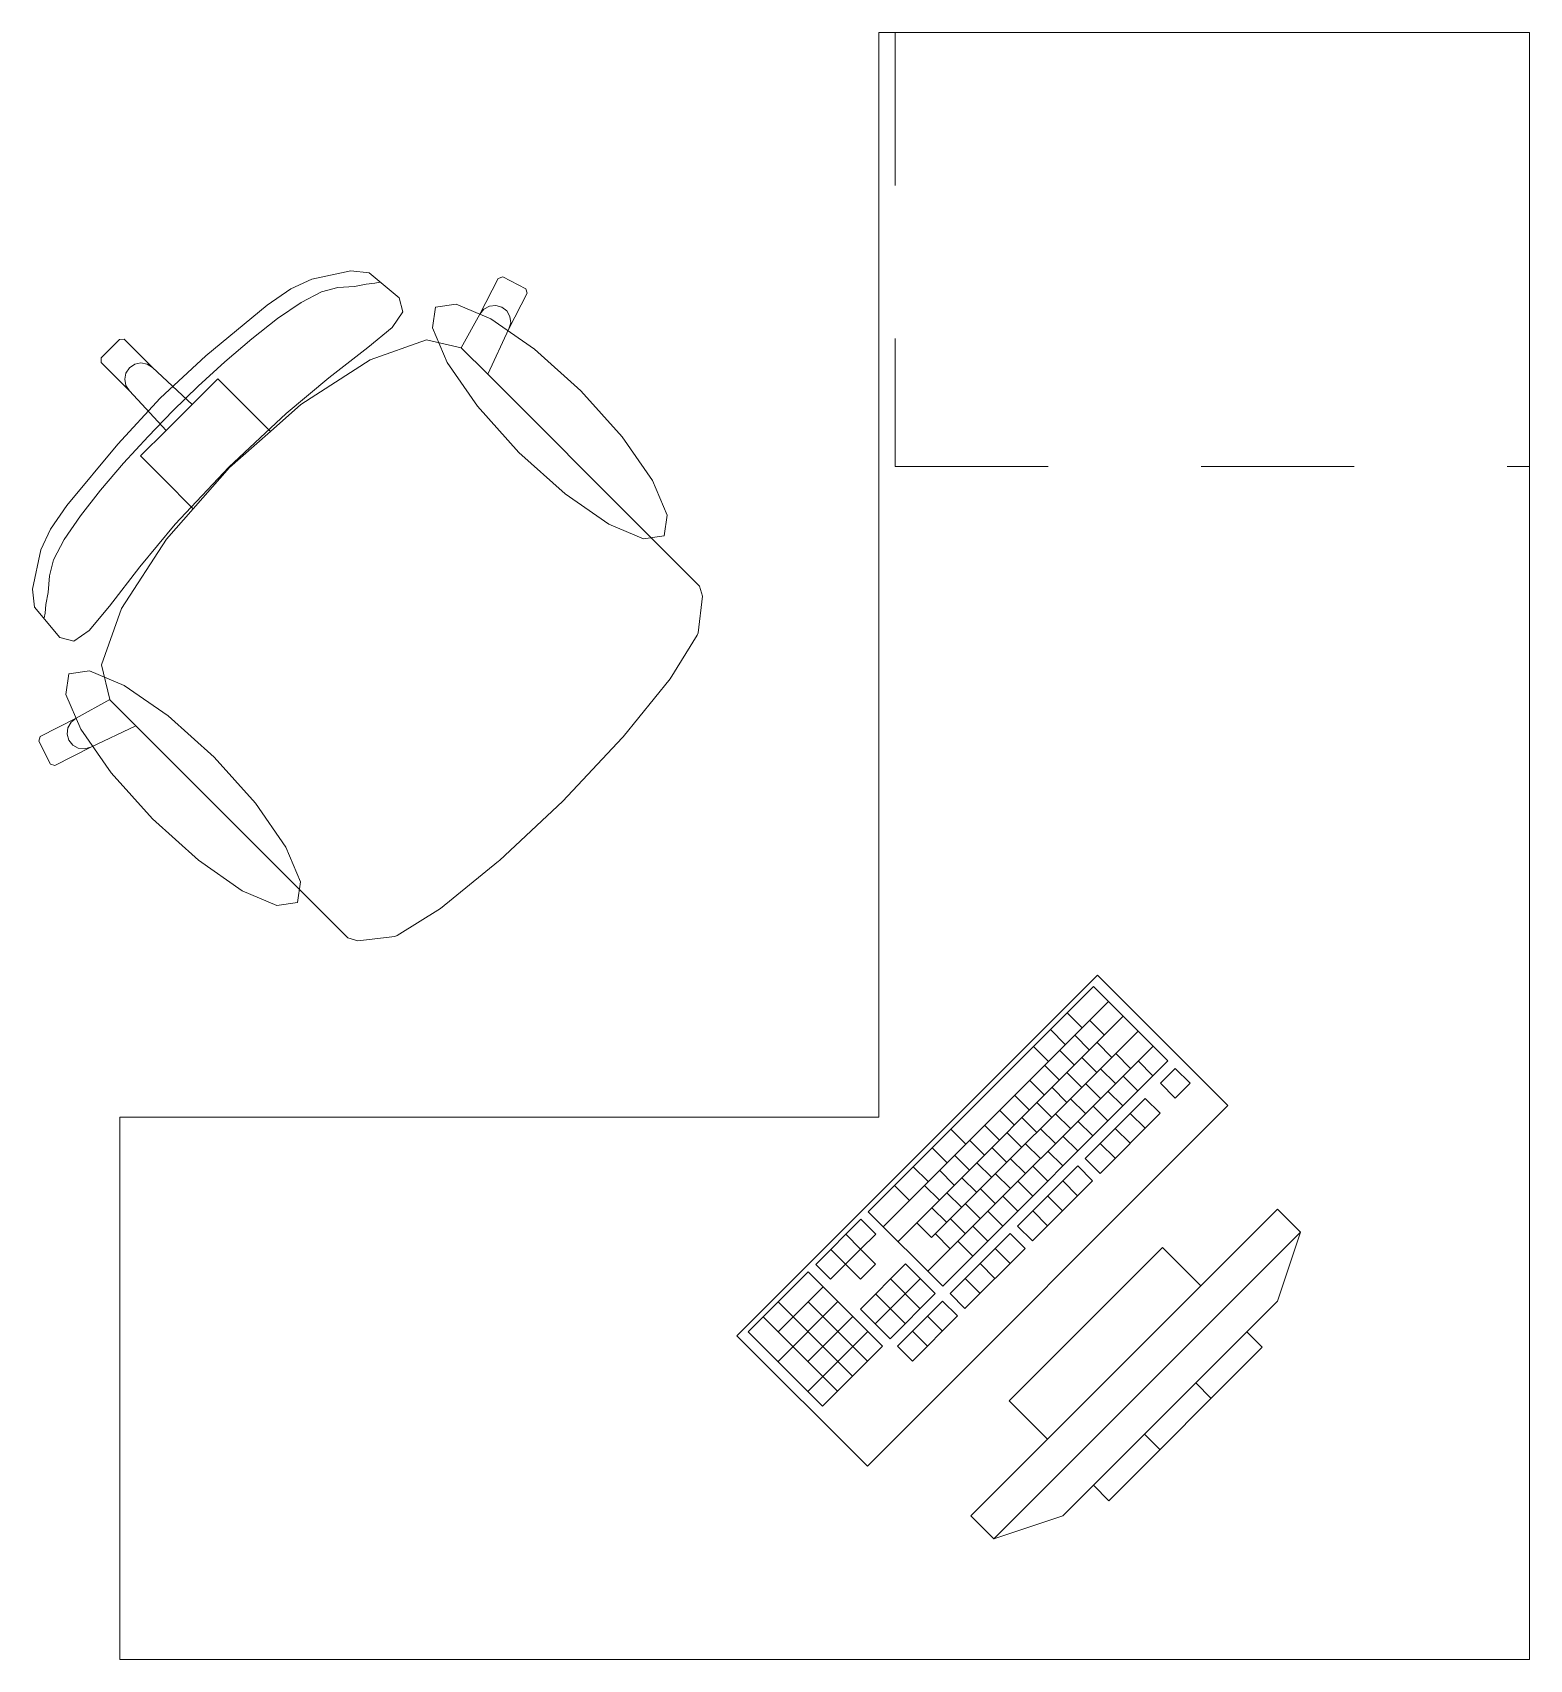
# Model space of a CAD drawing. Header units: inches. Extents: x -38 to 5698, y -33 to 92.
# Drawn here: x 123.434 to 124.814, y 30.6 to 32.1 of the extents above; entities that cross this region are included whole.
import ezdxf

# ---------------------------------------------------------------- set-up
doc = ezdxf.new("R2010")
doc.units = ezdxf.units.IN
doc.header["$MEASUREMENT"] = 0
doc.linetypes.add('Rayas', pattern=[0.282222, 0.141111, -0.141111])
doc.layers.add('Interior - Mobiliario', color=7, linetype='Continuous')

msp = doc.modelspace()

# ---------------------------------------------------------------- linework, layer by layer
at = {"layer": 'Interior - Mobiliario', "color": 175, "linetype": 'Rayas', "lineweight": 13}
for p, q in [((124.229, 32.1), (124.229, 31.7)), ((124.229, 31.7), (124.814, 31.7))]:
    msp.add_line(p, q, dxfattribs=at)
at = {"layer": 'Interior - Mobiliario', "color": 175, "linetype": 'Continuous', "lineweight": 13}
for p, q in [((123.7271, 31.8804), (123.691, 31.8726)), ((123.7439, 31.8785), (123.7271, 31.8804)), ((123.7718, 31.8553), (123.7439, 31.8785)), ((123.6718, 31.8636), (123.6501, 31.8487)), ((123.691, 31.8726), (123.6718, 31.8636)), ((123.6814, 31.851), (123.7002, 31.861)), ((123.7002, 31.861), (123.715, 31.8649)), ((123.715, 31.8649), (123.7304, 31.866)), ((123.7304, 31.866), (123.7411, 31.8681)), ((123.7411, 31.8681), (123.7492, 31.8689)), ((123.7492, 31.8689), (123.7537, 31.8697)), ((123.8631, 31.8733), (123.8461, 31.8402)), ((123.8672, 31.8747), (123.8631, 31.8733)), ((123.8885, 31.8638), (123.8672, 31.8747)), ((123.8898, 31.8598), (123.8885, 31.8638)), ((123.6501, 31.8487), (123.5934, 31.8019)), ((123.6596, 31.8362), (123.6814, 31.851)), ((123.7752, 31.8424), (123.7718, 31.8553)), ((123.8549, 31.8477), (123.8498, 31.8448)), ((123.8607, 31.8484), (123.8549, 31.8477)), ((123.8664, 31.8469), (123.8607, 31.8484)), ((123.871, 31.8433), (123.8664, 31.8469)), ((123.8729, 31.8267), (123.8898, 31.8598)), ((123.6357, 31.8176), (123.6596, 31.8362)), ((123.7651, 31.8281), (123.7752, 31.8424)), ((123.8461, 31.8402), (123.8288, 31.8092)), ((123.8498, 31.8448), (123.8461, 31.8402)), ((123.8738, 31.8382), (123.871, 31.8433)), ((123.8729, 31.8267), (123.8745, 31.8324)), ((123.8745, 31.8324), (123.8738, 31.8382)), ((123.5139, 31.8171), (123.5054, 31.8086)), ((123.5182, 31.8172), (123.5139, 31.8171)), ((123.5443, 31.7911), (123.5182, 31.8172)), ((123.611, 31.7964), (123.6357, 31.8176)), ((123.7429, 31.8095), (123.7651, 31.8281)), ((123.7969, 31.8167), (123.7449, 31.7983)), ((123.8288, 31.8092), (123.7969, 31.8167)), ((123.8533, 31.7849), (123.8729, 31.8267)), ((123.4968, 31.8001), (123.5054, 31.8086)), ((123.4968, 31.7958), (123.4968, 31.8001)), ((123.5934, 31.8019), (123.5512, 31.7628)), ((123.7067, 31.7815), (123.7429, 31.8095)), ((123.829, 31.8092), (123.8288, 31.8092)), ((123.829, 31.8092), (123.8533, 31.7849)), ((123.5229, 31.7697), (123.4968, 31.7958)), ((123.5186, 31.7803), (123.5197, 31.7861)), ((123.5197, 31.7861), (123.523, 31.791)), ((123.5279, 31.7942), (123.523, 31.791)), ((123.5336, 31.7954), (123.5279, 31.7942)), ((123.5394, 31.7943), (123.5336, 31.7954)), ((123.5443, 31.7911), (123.5394, 31.7943)), ((123.5808, 31.7571), (123.5443, 31.7911)), ((123.5864, 31.7739), (123.611, 31.7964)), ((123.7449, 31.7983), (123.6811, 31.757)), ((123.5197, 31.7746), (123.5186, 31.7803)), ((123.5229, 31.7697), (123.5197, 31.7746)), ((123.5629, 31.7511), (123.5864, 31.7739)), ((123.6044, 31.7807), (123.5808, 31.7571)), ((123.6256, 31.7596), (123.6044, 31.7807)), ((123.6674, 31.7488), (123.7067, 31.7815)), ((124.0011, 31.6371), (123.8533, 31.7849)), ((123.5121, 31.7206), (123.5512, 31.7628)), ((123.5569, 31.7332), (123.5229, 31.7697)), ((123.5808, 31.7571), (123.5688, 31.7451)), ((123.6529, 31.7322), (123.6256, 31.7596)), ((123.6811, 31.757), (123.6529, 31.7322)), ((123.5629, 31.7511), (123.5401, 31.7276)), ((123.5569, 31.7332), (123.5688, 31.7451)), ((123.6146, 31.6993), (123.6674, 31.7488)), ((123.5401, 31.7276), (123.5175, 31.703)), ((123.5333, 31.7096), (123.5569, 31.7332)), ((123.6529, 31.7322), (123.6151, 31.6989)), ((123.4652, 31.6639), (123.5121, 31.7206)), ((123.5175, 31.703), (123.4964, 31.6782)), ((123.5544, 31.6884), (123.5333, 31.7096)), ((123.6146, 31.6993), (123.5651, 31.6466)), ((123.5818, 31.661), (123.6151, 31.6989)), ((123.5818, 31.661), (123.5544, 31.6884)), ((123.4964, 31.6782), (123.4778, 31.6544)), ((123.4503, 31.6422), (123.4652, 31.6639)), ((123.4778, 31.6544), (123.4629, 31.6326)), ((123.557, 31.6329), (123.5818, 31.661)), ((123.4413, 31.623), (123.4503, 31.6422)), ((123.5651, 31.6466), (123.5324, 31.6073)), ((124.0266, 31.6116), (124.0011, 31.6371)), ((123.4336, 31.5868), (123.4413, 31.623)), ((123.4629, 31.6326), (123.453, 31.6137)), ((123.5156, 31.5691), (123.557, 31.6329)), ((123.453, 31.6137), (123.4491, 31.599)), ((123.5324, 31.6073), (123.5045, 31.5711)), ((124.0486, 31.5896), (124.0266, 31.6116)), ((123.4491, 31.599), (123.4479, 31.5836)), ((123.4355, 31.5701), (123.4336, 31.5868)), ((123.4479, 31.5836), (123.4459, 31.5728)), ((124.0475, 31.5464), (124.0515, 31.5803)), ((124.0515, 31.5803), (124.0486, 31.5896)), ((123.4587, 31.5422), (123.4355, 31.5701)), ((123.4451, 31.5648), (123.4443, 31.5603)), ((123.4459, 31.5728), (123.4451, 31.5648)), ((123.5045, 31.5711), (123.4859, 31.5488)), ((123.4973, 31.5171), (123.5156, 31.5691)), ((123.4859, 31.5488), (123.4716, 31.5388)), ((124.0466, 31.5443), (124.0475, 31.5464)), ((123.4716, 31.5388), (123.4587, 31.5422)), ((124.0217, 31.5042), (124.0466, 31.5443)), ((123.5048, 31.4851), (123.4973, 31.5171)), ((123.9781, 31.4506), (124.0217, 31.5042)), ((123.4737, 31.4678), (123.5048, 31.4851)), ((123.5048, 31.4849), (123.5048, 31.4851)), ((123.5048, 31.4849), (123.529, 31.4607)), ((123.4406, 31.4509), (123.4737, 31.4678)), ((123.4655, 31.4532), (123.4662, 31.4591)), ((123.4662, 31.4591), (123.4691, 31.4642)), ((123.4691, 31.4642), (123.4737, 31.4678)), ((123.529, 31.4607), (123.4873, 31.4411)), ((123.6769, 31.3128), (123.529, 31.4607)), ((123.4393, 31.4468), (123.4406, 31.4509)), ((123.4501, 31.4254), (123.4393, 31.4468)), ((123.4873, 31.4411), (123.4542, 31.4241)), ((123.4671, 31.4476), (123.4655, 31.4532)), ((123.4707, 31.443), (123.4671, 31.4476)), ((123.4758, 31.4402), (123.4707, 31.443)), ((123.4816, 31.4395), (123.4758, 31.4402)), ((123.4873, 31.4411), (123.4816, 31.4395)), ((123.9226, 31.3914), (123.9774, 31.4497)), ((123.9774, 31.4497), (123.9781, 31.4506)), ((123.4542, 31.4241), (123.4501, 31.4254)), ((123.9226, 31.3914), (123.8642, 31.3366)), ((123.8634, 31.3359), (123.8097, 31.2923)), ((123.8642, 31.3366), (123.8634, 31.3359)), ((123.7024, 31.2873), (123.6769, 31.3128)), ((123.8097, 31.2923), (123.7697, 31.2674)), ((123.7243, 31.2654), (123.7024, 31.2873)), ((123.7336, 31.2625), (123.7243, 31.2654)), ((123.7676, 31.2665), (123.7336, 31.2625)), ((123.7697, 31.2674), (123.7676, 31.2665)), ((124.412, 31.2205), (124.2043, 31.0128)), ((124.4806, 31.1519), (124.412, 31.2205)), ((124.4257, 31.2067), (124.218, 30.999)), ((124.4394, 31.193), (124.2317, 30.9853)), ((124.3878, 31.1962), (124.4015, 31.1825)), ((124.4084, 31.1894), (124.4221, 31.1757)), ((124.4531, 31.1793), (124.2627, 30.9889)), ((124.3722, 31.1807), (124.3859, 31.1669)), ((124.3946, 31.1756), (124.4083, 31.1619)), ((124.4669, 31.1656), (124.2591, 30.9579)), ((124.3566, 31.1651), (124.3703, 31.1514)), ((124.3807, 31.1617), (124.3944, 31.148)), ((124.4152, 31.1688), (124.4289, 31.1551)), ((124.4324, 31.1586), (124.4461, 31.1448)), ((124.2729, 30.9442), (124.4806, 31.1519)), ((124.3669, 31.1479), (124.3806, 31.1342)), ((124.3875, 31.1411), (124.4012, 31.1274)), ((124.4013, 31.155), (124.4151, 31.1412)), ((124.4185, 31.1447), (124.4322, 31.131)), ((124.453, 31.1518), (124.4667, 31.138)), ((124.4874, 31.145), (124.4736, 31.1312)), ((124.5011, 31.1313), (124.4874, 31.145)), ((124.353, 31.1341), (124.3667, 31.1203)), ((124.3737, 31.1273), (124.3874, 31.1135)), ((124.4047, 31.1309), (124.4184, 31.1171)), ((124.4392, 31.1379), (124.4529, 31.1242)), ((124.4736, 31.1312), (124.4873, 31.1175)), ((124.4873, 31.1175), (124.5011, 31.1313)), ((124.3392, 31.1202), (124.3529, 31.1065)), ((124.3598, 31.1134), (124.3735, 31.0997)), ((124.3908, 31.117), (124.4045, 31.1033)), ((124.4597, 31.1173), (124.4043, 31.062)), ((124.4115, 31.1102), (124.4252, 31.0965)), ((124.4253, 31.1241), (124.439, 31.1104)), ((124.4734, 31.1036), (124.4597, 31.1173)), ((124.3253, 31.1064), (124.339, 31.0926)), ((124.346, 31.0996), (124.3597, 31.0859)), ((124.377, 31.1032), (124.3907, 31.0894)), ((124.3976, 31.0964), (124.4113, 31.0827)), ((124.4181, 31.0482), (124.4734, 31.1036)), ((124.4459, 31.1035), (124.4596, 31.0898)), ((124.2804, 31.0889), (124.2942, 31.0752)), ((124.3115, 31.0925), (124.3252, 31.0788)), ((124.3321, 31.0857), (124.3458, 31.072)), ((124.3631, 31.0893), (124.3768, 31.0756)), ((124.3838, 31.0825), (124.3975, 31.0688)), ((124.432, 31.0896), (124.4457, 31.0759)), ((124.2631, 31.0716), (124.2769, 31.0579)), ((124.2976, 31.0787), (124.3113, 31.0649)), ((124.3183, 31.0719), (124.332, 31.0582)), ((124.3493, 31.0755), (124.363, 31.0618)), ((124.3699, 31.0687), (124.3836, 31.055)), ((124.4182, 31.0758), (124.4319, 31.0621)), ((124.2458, 31.0543), (124.2595, 31.0406)), ((124.2699, 31.051), (124.2836, 31.0373)), ((124.2838, 31.0648), (124.2975, 31.0511)), ((124.3044, 31.058), (124.3181, 31.0443)), ((124.3354, 31.0616), (124.3492, 31.0479)), ((124.3974, 31.055), (124.342, 30.9996)), ((124.3561, 31.0548), (124.3698, 31.0411)), ((124.4111, 31.0413), (124.3974, 31.055)), ((124.4043, 31.062), (124.4181, 31.0482)), ((124.2285, 31.037), (124.2422, 31.0233)), ((124.2561, 31.0371), (124.2698, 31.0234)), ((124.2906, 31.0442), (124.3043, 31.0305)), ((124.3216, 31.0478), (124.3353, 31.0341)), ((124.3422, 31.041), (124.3559, 31.0273)), ((124.3557, 30.9859), (124.4111, 31.0413)), ((124.3836, 31.0412), (124.3973, 31.0275)), ((124.2767, 31.0303), (124.2904, 31.0166)), ((124.2939, 31.0201), (124.3076, 31.0064)), ((124.3077, 31.0339), (124.3215, 31.0202)), ((124.3284, 31.0271), (124.3421, 31.0134)), ((124.3697, 31.0273), (124.3834, 31.0136)), ((124.1974, 31.0058), (124.1558, 30.9643)), ((124.2111, 30.9921), (124.1974, 31.0058)), ((124.2043, 31.0128), (124.2729, 30.9442)), ((124.2629, 31.0165), (124.2766, 31.0028)), ((124.28, 31.0062), (124.2938, 30.9925)), ((124.5817, 31.0151), (124.2988, 30.7323)), ((124.3145, 31.0133), (124.3282, 30.9996)), ((124.3559, 31.0135), (124.3696, 30.9998)), ((124.6029, 30.9939), (124.5817, 31.0151)), ((124.1835, 30.992), (124.1972, 30.9783)), ((124.1972, 30.9783), (124.2111, 30.9921)), ((124.249, 31.0026), (124.2627, 30.9889)), ((124.2662, 30.9924), (124.2799, 30.9787)), ((124.3351, 30.9927), (124.2797, 30.9373)), ((124.3007, 30.9994), (124.3144, 30.9857)), ((124.32, 30.7111), (124.6029, 30.9939)), ((124.3488, 30.979), (124.3351, 30.9927)), ((124.342, 30.9996), (124.3557, 30.9859)), ((124.6029, 30.9939), (124.5817, 30.9303)), ((124.1697, 30.9781), (124.1834, 30.9644)), ((124.1972, 30.9783), (124.1834, 30.9644)), ((124.2109, 30.9646), (124.1972, 30.9783)), ((124.2868, 30.9856), (124.3006, 30.9719)), ((124.2934, 30.9236), (124.3488, 30.979)), ((124.3213, 30.9789), (124.335, 30.9652)), ((124.4756, 30.9798), (124.3342, 30.8384)), ((124.511, 30.9444), (124.4756, 30.9798)), ((124.1558, 30.9643), (124.1695, 30.9506)), ((124.1695, 30.9506), (124.1834, 30.9644)), ((124.1834, 30.9644), (124.1971, 30.9507)), ((124.2385, 30.9647), (124.197, 30.9231)), ((124.1971, 30.9507), (124.2109, 30.9646)), ((124.2659, 30.9373), (124.2385, 30.9647)), ((124.3074, 30.965), (124.3211, 30.9513)), ((124.1489, 30.9574), (124.0935, 30.902)), ((124.2175, 30.8888), (124.1489, 30.9574)), ((124.2522, 30.951), (124.2107, 30.9094)), ((124.2247, 30.9508), (124.2521, 30.9234)), ((124.2936, 30.9512), (124.3073, 30.9375)), ((124.1626, 30.9436), (124.1211, 30.9021)), ((124.2108, 30.937), (124.2382, 30.9096)), ((124.2244, 30.8957), (124.2659, 30.9373)), ((124.2728, 30.9304), (124.2312, 30.8889)), ((124.2865, 30.9167), (124.2728, 30.9304)), ((124.2797, 30.9373), (124.2934, 30.9236)), ((124.3695, 30.803), (124.511, 30.9444)), ((124.5817, 30.9303), (124.3837, 30.7323)), ((124.1074, 30.9158), (124.1759, 30.8473)), ((124.1763, 30.9299), (124.1209, 30.8745)), ((124.1212, 30.9297), (124.1898, 30.8611)), ((124.19, 30.9162), (124.1485, 30.8747)), ((124.1488, 30.9298), (124.2036, 30.8749)), ((124.197, 30.9231), (124.2244, 30.8957)), ((124.245, 30.8751), (124.2865, 30.9167)), ((124.2589, 30.9166), (124.2727, 30.9028)), ((124.0935, 30.902), (124.1621, 30.8334)), ((124.2038, 30.9025), (124.1484, 30.8471)), ((124.2451, 30.9027), (124.2588, 30.889)), ((124.5534, 30.902), (124.412, 30.7606)), ((124.5675, 30.8879), (124.5534, 30.902)), ((124.1621, 30.8334), (124.2175, 30.8888)), ((124.2312, 30.8889), (124.245, 30.8751)), ((124.4261, 30.7464), (124.5675, 30.8879)), ((124.5062, 30.8549), (124.5204, 30.8407)), ((124.3342, 30.8384), (124.3695, 30.803)), ((124.4591, 30.8077), (124.4732, 30.7936)), ((124.412, 30.7606), (124.4261, 30.7464)), ((124.2988, 30.7323), (124.32, 30.7111)), ((124.32, 30.7111), (124.3837, 30.7323))]:
    msp.add_line(p, q, dxfattribs=at)
at = {"layer": 'Interior - Mobiliario', "color": 175, "linetype": 'Continuous', "lineweight": 13, "flags": 128}
for points in [[(124.814, 30.6), (124.814, 32.1), (124.214, 32.1), (124.214, 31.1), (123.514, 31.1), (123.514, 30.6)], [(123.9391, 31.7698), (123.8966, 31.808), (123.8562, 31.836), (123.8241, 31.8496), (123.8052, 31.8468), (123.8024, 31.8278), (123.816, 31.7958), (123.844, 31.7554), (123.8821, 31.7129), (123.9246, 31.6748), (123.965, 31.6468), (123.997, 31.6331), (124.016, 31.636), (124.0188, 31.6549), (124.0052, 31.687), (123.9772, 31.7274)], [(123.5441, 31.3749), (123.506, 31.4174), (123.478, 31.4578), (123.4643, 31.4898), (123.4672, 31.5087), (123.4861, 31.5116), (123.5182, 31.498), (123.5586, 31.47), (123.601, 31.4318), (123.6392, 31.3894), (123.6672, 31.349), (123.6808, 31.3169), (123.678, 31.298), (123.659, 31.2951), (123.627, 31.3087), (123.5866, 31.3368)], [(124.5357, 31.1106), (124.4155, 31.2308), (124.0832, 30.8985), (124.2034, 30.7783)]]:
    msp.add_lwpolyline(points, close=True, dxfattribs=at)

doc.saveas('drawing.dxf')
